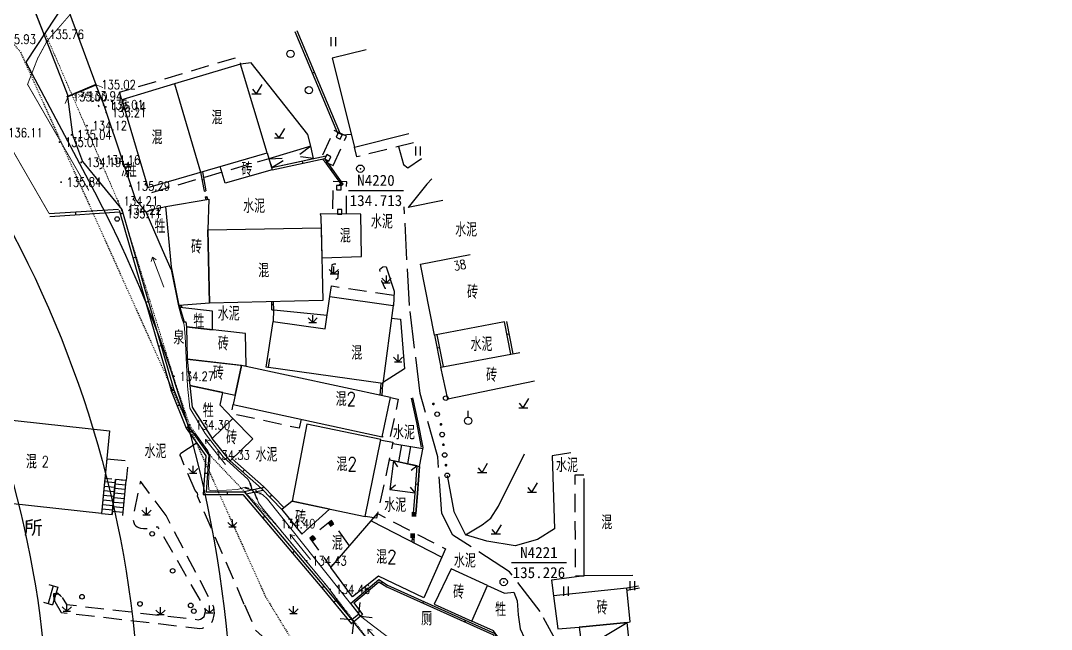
# Model space of a CAD drawing. Extents: x 529262 to 576451, y 2694391 to 2717535.
# Drawn here: x 564722.4 to 564834.6, y 2710141 to 2710207.3 of the extents above; entities that cross this region are included whole.
import ezdxf
from ezdxf.enums import TextEntityAlignment as Align
from ezdxf.xclip import XClip

# ---------------------------------------------------------------- set-up
doc = ezdxf.new("R2010")
doc.units = 0
doc.header["$XCLIPFRAME"] = 0
for name, pattern in [('DASH', [0.35, 0.25, -0.1]), ('X1', [5, 4, -1]), ('X5', [3, 2, -1]), ('X6', [2, 1, -1])]:
    doc.linetypes.add(name, pattern=pattern)
doc.layers.add('ASSIST', color=7, linetype='Continuous', plot=False)
for name, color, linetype in [('a红线图', 1, 'Continuous'), ('DLDW', 8, 'Continuous'), ('DLSS', 4, 'Continuous'), ('DMTZ', 8, 'Continuous'), ('GCD', 8, 'Continuous'), ('JMD', 8, 'Continuous'), ('KZD', 8, 'Continuous'), ('PP-COM', 7, 'Continuous'), ('RD-中线', 40, 'Continuous'), ('RD-红线', 7, 'Continuous'), ('ZBTZ', 8, 'Continuous'), ('ZJ', 7, 'Continuous'), ('新建水沟', 7, 'Continuous'), ('门牌', 3, 'Continuous')]:
    doc.layers.add(name, color=color, linetype=linetype)
doc.layers.add('SXSS', color=5, linetype='Continuous', lineweight=0)
doc.styles.add('HZ', font='rs.shx', dxfattribs={"width": 0.8, "bigfont": 'hztxt.shx'})
doc.styles.add('宋体', font='', dxfattribs={"width": 0.75})
doc.styles.add('等线体', font='simhei.ttf')
doc.styles.get('宋体').set_extended_font_data('SimSun')
doc.linetypes.add('10421', pattern='A,2,[150,AAA.SHX,S=0.5,R=0,X=0,Y=0.5],1e-11', length=2)
doc.linetypes.add('10422', pattern='A,0.75,[150,AAA.SHX,S=0.5,R=0,X=0,Y=0.5],1.5,[177,AAA.SHX,S=1,R=0,X=0,Y=0.4],0.75', length=3)
doc.linetypes.add('1161', pattern='A,0,[149,AAA.SHX,S=0.15,R=0,X=0,Y=0],-1.6', length=1.6)

# ---------------------------------------------------------------- blocks, each defined once
blk = doc.blocks.new('A$C19FD0107')
at = {"layer": 'RD-中线', "color": 8, "linetype": 'Continuous', "flags": 128}
blk.add_lwpolyline([(-6304.35, 15846.46), (-6276.37, 15793.41, -0.118286), (-6262.53, 15739.16), (-6247.44, 14688.77)], format="xyb", dxfattribs=at)
at = {"layer": 'RD-红线', "color": 8}
blk.add_lwpolyline([(-6265.39, 15826.83), (-6274.98, 15812.2, 0.589257)], format="xyb", dxfattribs=at)
at = {"layer": 'RD-红线', "color": 8, "linetype": 'Continuous', "flags": 128}
for points in [[(-6299.83, 15816.45), (-6299.75, 15816.3), (-6294.46, 15806.27), (-6285.22, 15788.75, -0.118286), (-6272.53, 15739.01), (-6272.08, 15707.72)], [(-6274.98, 15812.2), (-6267.53, 15798.08, -0.118286), (-6252.53, 15739.3), (-6251.23, 15648.97), (-6251.15, 15642.97)]]:
    blk.add_lwpolyline(points, format="xyb", dxfattribs=at)
blk = doc.blocks.new('GC200')
at = {"linetype": 'Continuous', "const_width": 0.2, "flags": 128}
blk.add_lwpolyline([(-0.1, 0, 1), (0.1, 0, 1)], format="xyb", close=True, dxfattribs=at)
blk = doc.blocks.new('gc086')
at = {"color": 8}
for p, q in [((0, 0), (7, 0)), ((7, 0), (6.18, 0.57)), ((7, 0), (6.18, -0.57))]:
    blk.add_line(p, q, dxfattribs=at)
blk = doc.blocks.new('gc037')
for p, q in [((0, 0), (-1.39, 0.8)), ((-1.39, -0.8), (0, 0))]:
    blk.add_line(p, q)
blk = doc.blocks.new('gc124')
at = {"color": 8}
for p, q in [((-1, 1), (0, 0)), ((-0.8, 0), (0.8, 0)), ((0, 0), (0, 1.6)), ((0, 0), (1, 1))]:
    blk.add_line(p, q, dxfattribs=at)
blk = doc.blocks.new('gc170')
at = {"color": 8, "linetype": 'Continuous'}
blk.add_circle((0, 0), 0.5, dxfattribs=at)
blk = doc.blocks.new('gc122')
at = {"color": 8}
blk.add_circle((0, 0), 0.8, dxfattribs=at)
blk = doc.blocks.new('gc123')
at = {"color": 8}
for p, q in [((-1, 0), (1, 0)), ((0, 0), (-0.8, 1)), ((0, 0), (1.2, 2))]:
    blk.add_line(p, q, dxfattribs=at)
blk = doc.blocks.new('gc121')
at = {"color": 8}
for p, q in [((-0.5, -1), (-0.5, 1)), ((0.5, -1), (0.5, 1))]:
    blk.add_line(p, q, dxfattribs=at)
blk = doc.blocks.new('gc125')
at = {"color": 8}
blk.add_line((0, 0.8), (0, 2.2), dxfattribs=at)
blk.add_circle((0, 0), 0.8, dxfattribs=at)
blk = doc.blocks.new('gc002')
at = {"color": 8, "const_width": 1}
blk.add_lwpolyline([(-0.5, 0), (0.5, 0)], dxfattribs=at)
blk = doc.blocks.new('gc117')
at = {"color": 8}
blk.add_circle((0, 0), 0.8, dxfattribs=at)
blk.add_point((0, 0), dxfattribs=at)

msp = doc.modelspace()

# ---------------------------------------------------------------- linework, layer by layer
at = {"layer": 'ASSIST', "linetype": 'Continuous', "flags": 128}
msp.add_lwpolyline([(564674.155, 2710353.392), (564666.738, 2710355.03), (564727.586, 2710199.041), (564730.638, 2710200.336)], close=True, dxfattribs=at)
msp.add_lwpolyline([(564674.155, 2710353.392), (564666.738, 2710355.03), (564727.586, 2710199.041), (564730.638, 2710200.336)], close=True, dxfattribs=at)
at = {"layer": 'a红线图', "color": 8, "linetype": 'DASH', "lineweight": 0, "ltscale": 0.1}
msp.add_lwpolyline([(564725.099, 2710205.978), (564733.431, 2710186.717), (564739.381, 2710167.547), (564740.838, 2710163.236), (564743.022, 2710159.975), (564750.16, 2710152.508), (564756.075, 2710145.345), (564762.189, 2710137.418), (564764.56, 2710130.612), (564765.223, 2710127.548), (564768.055, 2710120.473), (564773.694, 2710109.847), (564776.94, 2710101.985), (564780.661, 2710094.675), (564784.704, 2710086.502), (564800.867, 2710062.862)], dxfattribs=at)
msp.add_lwpolyline([(564725.099, 2710205.978), (564733.431, 2710186.717), (564739.381, 2710167.547), (564740.838, 2710163.236), (564743.022, 2710159.975), (564750.16, 2710152.508), (564756.075, 2710145.345), (564762.189, 2710137.418), (564764.56, 2710130.612), (564765.223, 2710127.548), (564768.055, 2710120.473), (564773.694, 2710109.847), (564776.94, 2710101.985), (564780.661, 2710094.675), (564784.704, 2710086.502), (564800.867, 2710062.862)], dxfattribs=at)
at = {"layer": 'DLDW', "color": 252, "linetype": 'Continuous'}
for p, q in [((564725.987, 2710145.769), (564725.414, 2710143.839)), ((564725.508, 2710145.911), (564726.466, 2710145.626)), ((564726.466, 2710145.626), (564725.893, 2710143.696)), ((564724.935, 2710143.981), (564725.893, 2710143.696))]:
    msp.add_line(p, q, dxfattribs=at)
at = {"layer": 'DLDW', "color": 252, "linetype": 'Continuous', "flags": 128}
for points, elevation in [([(564743.305, 2710173.645), (564743.317, 2710175.666), (564739.769, 2710176.076), (564740.239, 2710174.518), (564740.397, 2710174.529), (564740.484, 2710173.98)], 27.117), ([(564779.279, 2710136.07), (564776.471, 2710134.966), (564774.54, 2710139.956), (564773.887, 2710140.875), (564771.553, 2710141.923), (564773.236, 2710145.784), (564775.082, 2710144.961), (564776.106, 2710145.083), (564776.467, 2710144.134), (564776.587, 2710142.618), (564776.815, 2710141.082), (564778.2, 2710138.044), (564778.506, 2710138.157)], 135.148)]:
    msp.add_lwpolyline(points, close=True, dxfattribs=dict(at, elevation=elevation))
msp.add_lwpolyline([(564740.858, 2710167.598), (564741.102, 2710165.211), (564743.295, 2710161.816), (564745.535, 2710163.988), (564744.143, 2710165.424), (564744.445, 2710166.822)], close=True, dxfattribs=at)
at = {"layer": 'DLSS', "linetype": 'Continuous'}
for p, q in [((564759.237, 2710142.693), (564759.392, 2710143.964)), ((564759.237, 2710142.693), (564758.466, 2710142.05)), ((564759.422, 2710142.457), (564758.656, 2710141.818)), ((564759.422, 2710142.457), (564760.693, 2710142.302)), ((564758.466, 2710142.05), (564757.192, 2710142.175)), ((564758.656, 2710141.818), (564758.531, 2710140.544))]:
    msp.add_line(p, q, dxfattribs=at)
at = {"layer": 'DLSS', "linetype": 'X5'}
for p, q in [((564759.422, 2710142.457), (564759.237, 2710142.693)), ((564758.466, 2710142.05), (564758.656, 2710141.818))]:
    msp.add_line(p, q, dxfattribs=at)
at = {"layer": 'DLSS', "linetype": 'Continuous', "const_width": 0.1, "flags": 128}
for points in [[(564725.526, 2710186.312), (564717.591, 2710200.069), (564717.824, 2710200.396), (564719.736, 2710205.31), (564721.173, 2710207.96), (564724.909, 2710212.258), (564728.993, 2710215.267), (564733.683, 2710217.009), (564738.251, 2710218.069), (564742.772, 2710218.282), (564748.855, 2710218.12), (564753.151, 2710217.781)], [(564729.857, 2710188.811), (564723.183, 2710200.381), (564724.281, 2710203.203), (564725.307, 2710205.094), (564728.32, 2710208.561), (564731.393, 2710210.825), (564735.124, 2710212.211), (564738.939, 2710213.096), (564742.823, 2710213.279), (564748.591, 2710213.125), (564755.67, 2710212.811)]]:
    msp.add_lwpolyline(points, dxfattribs=at)
at = {"layer": 'DLSS', "linetype": 'X1', "elevation": 136.786, "flags": 128}
for points in [[(564764.738, 2710176.28), (564764.187, 2710187.025)], [(564765.922, 2710166.697), (564764.738, 2710176.28)], [(564767.822, 2710159.808), (564765.922, 2710166.697)], [(564768.277, 2710153.655), (564767.822, 2710159.808)], [(564769.48, 2710151.29), (564768.277, 2710153.655)], [(564775.656, 2710147.296), (564769.48, 2710151.29)], [(564778.969, 2710142.957), (564775.656, 2710147.296)], [(564783.635, 2710134.361), (564778.969, 2710142.957)]]:
    msp.add_lwpolyline(points, dxfattribs=at)
at = {"layer": 'DLSS', "linetype": 'X6', "flags": 128}
msp.add_lwpolyline([(564756.292, 2710180.711), (564756.21, 2710179.384), (564756.4, 2710179.14), (564756.725, 2710179.113), (564756.996, 2710179.357), (564757.05, 2710180.602), (564756.888, 2710180.819), (564756.509, 2710180.792), (564756.292, 2710180.711)], dxfattribs=at)
at = {"layer": 'DLSS', "linetype": 'X6', "elevation": 135.286, "flags": 128}
msp.add_lwpolyline([(564762.204, 2710180.505), (564761.844, 2710180.458), (564761.478, 2710180.192), (564761.711, 2710178.995), (564762.077, 2710178.197), (564762.41, 2710178.164), (564762.838, 2710178.606)], dxfattribs=at)
at = {"layer": 'DLSS', "linetype": 'Continuous', "flags": 128}
msp.add_lwpolyline([(564747.853, 2710155.947), (564747.614, 2710156.202)], dxfattribs=at)
at = {"layer": 'DMTZ', "linetype": '10422', "flags": 128}
for points in [[(564731.473, 2710198.171), (564730.617, 2710200.36), (564727.523, 2710199.058), (564728.069, 2710194.881)], [(564734.963, 2710187.809), (564731.759, 2710197.325), (564731.473, 2710198.171)]]:
    msp.add_lwpolyline(points, dxfattribs=at)
at = {"layer": 'DMTZ', "linetype": '10421', "flags": 128}
for points in [[(564728.069, 2710194.881), (564729.175, 2710191.968), (564733.431, 2710186.767)], [(564770.84, 2710151.316), (564772.651, 2710152.413), (564773.606, 2710153.149), (564774.447, 2710154.426), (564777.273, 2710160.128)]]:
    msp.add_lwpolyline(points, dxfattribs=at)
at = {"layer": 'DMTZ', "linetype": '10422', "flags": 128}
for points, elevation in [([(564738.824, 2710180.206), (564737.859, 2710182.355), (564736.111, 2710186.473), (564736.515, 2710186.722), (564738.231, 2710187.061)], 133.937), ([(564762.204, 2710180.505), (564763.087, 2710177.858), (564763.017, 2710176.281)], 135.286)]:
    msp.add_lwpolyline(points, dxfattribs=dict(at, elevation=elevation))
at = {"layer": 'JMD', "linetype": 'Continuous'}
for p, q in [((564725.441, 2710205.092), (564725.161, 2710204.984)), ((564754.43, 2710201.707), (564754.199, 2710201.61)), ((564730.155, 2710198.513), (564730.351, 2710198.551)), ((564754.006, 2710193.652), (564752.804, 2710192.751)), ((564749.46, 2710192.283), (564750.879, 2710192.349)), ((564749.769, 2710191.33), (564750.988, 2710192.094)), ((564754.294, 2710192.287), (564752.877, 2710192.486)), ((564753.155, 2710191.79), (564753.103, 2710192.035)), ((564731.292, 2710191.287), (564731.021, 2710191.158)), ((564756.36, 2710191.184), (564756.198, 2710191.067)), ((564742.177, 2710189.996), (564742.373, 2710190.031)), ((564757.458, 2710189.458), (564757.342, 2710189.62)), ((564742.537, 2710188.011), (564742.734, 2710188.045)), ((564728.453, 2710186.168, 136.006), (564728.433, 2710186.467, 136.006)), ((564733.558, 2710186.327), (564733.269, 2710186.244)), ((564734.944, 2710181.523), (564734.655, 2710181.44)), ((564736.33, 2710176.719), (564736.041, 2710176.636)), ((564739.728, 2710176.211), (564739.919, 2710176.269)), ((564749.97, 2710176.357), (564749.77, 2710176.353)), ((564775.611, 2710173.185), (564775.366, 2710173.136)), ((564737.716, 2710171.915), (564737.427, 2710171.832)), ((564767.757, 2710171.667), (564768.003, 2710171.715)), ((564739.101, 2710167.111), (564738.813, 2710167.028)), ((564738.817, 2710167.013), (564738.854, 2710167.311)), ((564738.817, 2710167.013), (564739.096, 2710167.124)), ((564761.826, 2710167.258), (564761.626, 2710167.271)), ((564739.468, 2710165.382), (564739.746, 2710165.493)), ((564765.592, 2710164.068), (564765.445, 2710164.037)), ((564740.443, 2710162.936), (564740.687, 2710163.111)), ((564740.443, 2710162.936), (564740.721, 2710163.047)), ((564740.786, 2710162.456, 136.186), (564741.03, 2710162.631, 136.186)), ((564762.938, 2710161.282), (564766.219, 2710160.721, 135.956)), ((564763.606, 2710159.259), (564763.923, 2710161.113)), ((564764.584, 2710159.041), (564764.909, 2710160.945)), ((564731.811, 2710159.596), (564731.236, 2710153.64, 136.223)), ((564762.629, 2710159.476), (564765.839, 2710158.762)), ((564763.004, 2710159.393), (564763.464, 2710158.738)), ((564742.463, 2710158.043, 136.186), (564742.762, 2710158.022, 136.186)), ((564746.596, 2710158.172), (564746.795, 2710158.396)), ((564765.597, 2710158.816), (564764.955, 2710158.338)), ((564731.61, 2710157.447), (564731.236, 2710153.64)), ((564731.578, 2710157.124), (564732.725, 2710157.019)), ((564732.755, 2710157.343), (564732.408, 2710153.531)), ((564732.408, 2710153.531), (564732.755, 2710157.343)), ((564733.854, 2710156.741), (564732.709, 2710156.845)), ((564733.899, 2710157.239), (564732.755, 2710157.343)), ((564733.56, 2710153.424), (564733.899, 2710157.239)), ((564765.7, 2710156.813), (564765.451, 2710156.831)), ((564731.481, 2710156.128), (564732.634, 2710156.022)), ((564731.53, 2710156.626), (564732.68, 2710156.521)), ((564733.766, 2710155.744), (564732.619, 2710155.85)), ((564733.81, 2710156.243), (564732.664, 2710156.347)), ((564744.951, 2710155.712, 136.186), (564744.951, 2710156.012, 136.186)), ((564747.99, 2710156.284), (564748.054, 2710155.991)), ((564762.609, 2710156.262), (564763.244, 2710156.748)), ((564765.383, 2710155.873), (564764.88, 2710156.495)), ((564731.334, 2710154.636), (564732.498, 2710154.528)), ((564731.383, 2710155.133), (564732.544, 2710155.026)), ((564731.432, 2710155.631), (564732.589, 2710155.524)), ((564733.678, 2710154.748), (564732.528, 2710154.855)), ((564733.722, 2710155.246), (564732.573, 2710155.352)), ((564749.527, 2710155.446), (564749.742, 2710155.655)), ((564731.236, 2710153.64), (564732.408, 2710153.531)), ((564731.285, 2710154.138), (564732.453, 2710154.029)), ((564733.589, 2710153.752), (564732.438, 2710153.859)), ((564733.633, 2710154.25), (564732.483, 2710154.357)), ((564748.77, 2710153.174, 136.186), (564748.999, 2710153.367, 136.186)), ((564765.263, 2710150.8), (564765.064, 2710150.809)), ((564765.273, 2710151.032), (564765.074, 2710151.041)), ((564751.994, 2710149.352, 136.186), (564752.223, 2710149.545, 136.186)), ((564755.218, 2710145.53), (564755.447, 2710145.723)), ((564755.218, 2710145.53), (564755.449, 2710145.72)), ((564761.698, 2710146.025), (564761.809, 2710146.192)), ((564756.501, 2710143.968), (564756.733, 2710144.159)), ((564766.206, 2710143.88), (564766.288, 2710144.062)), ((564770.768, 2710141.832), (564770.849, 2710142.014)), ((564783.566, 2710138.813), (564788.433, 2710141.766))]:
    msp.add_line(p, q, dxfattribs=at)
at = {"layer": 'JMD', "linetype": 'Continuous', "flags": 128}
for points in [[(564757.256, 2710194.97), (564752.546, 2710206.198)], [(564756.958, 2710195.032), (564752.315, 2710206.101)], [(564730.885, 2710198.137), (564730.943, 2710197.945)], [(564749.769, 2710191.33), (564755.686, 2710192.581)], [(564749.82, 2710191.085), (564755.547, 2710192.296)], [(564757.268, 2710189.568), (564755.676, 2710191.798), (564755.279, 2710192.24)], [(564757.547, 2710189.521), (564755.833, 2710191.923), (564755.53, 2710192.26)], [(564742.025, 2710190.824), (564742.404, 2710188.752)], [(564742.222, 2710190.86), (564742.6, 2710188.788)], [(564757.007, 2710189.381), (564757.268, 2710189.568)], [(564757.31, 2710189.352), (564757.547, 2710189.521)], [(564757.325, 2710189.363), (564757.325, 2710189.363)], [(564742.404, 2710188.752), (564742.6, 2710188.788)], [(564742.515, 2710188.142), (564742.712, 2710188.176)], [(564742.515, 2710188.142), (564742.572, 2710187.815)], [(564742.712, 2710188.176), (564742.769, 2710187.849)], [(564733.149, 2710186.661), (564738.813, 2710167.028)], [(564733.431, 2710186.767), (564739.101, 2710167.111)], [(564739.701, 2710176.301), (564739.769, 2710176.076)], [(564739.905, 2710176.317), (564739.985, 2710176.051)], [(564749.782, 2710175.822), (564749.762, 2710176.707)], [(564749.982, 2710175.826), (564749.962, 2710176.711)], [(564749.782, 2710175.822), (564749.982, 2710175.826)], [(564775.794, 2710170.995), (564775.093, 2710174.501)], [(564776.04, 2710171.041), (564775.338, 2710174.55)], [(564767.484, 2710173.052), (564768.168, 2710169.589)], [(564767.729, 2710173.1), (564768.413, 2710169.637)], [(564738.817, 2710167.013), (564740.443, 2710162.936)], [(564739.096, 2710167.124), (564740.721, 2710163.047)], [(564761.576, 2710166.518), (564761.661, 2710167.795)], [(564761.774, 2710166.471), (564761.861, 2710167.782)], [(564745.235, 2710159.38), (564748.637, 2710156.36)], [(564745.451, 2710159.59), (564748.855, 2710156.568)], [(564765.196, 2710153.644), (564765.382, 2710155.871), (564765.589, 2710158.78)], [(564765.443, 2710153.593), (564765.632, 2710155.852), (564765.839, 2710158.762)], [(564765.839, 2710158.762), (564765.839, 2710158.762)], [(564748.577, 2710156.413), (564746.763, 2710156.015)], [(564748.802, 2710156.155), (564746.982, 2710155.756)], [(564748.637, 2710156.36), (564748.871, 2710156.548)], [(564748.637, 2710156.36), (564750.862, 2710154.075)], [(564748.852, 2710156.569), (564751.097, 2710154.264)], [(564765.053, 2710150.548), (564765.074, 2710151.041)], [(564765.249, 2710150.452), (564765.273, 2710151.032)], [(564755.449, 2710145.72), (564758.466, 2710142.05)], [(564758.33, 2710143.852), (564761.41, 2710146.455), (564762.369, 2710145.822), (564774.036, 2710140.584), (564783.635, 2710116.896), (564786.784, 2710109.096), (564788.21, 2710105.144), (564789.781, 2710100.793), (564792.007, 2710094.715), (564794.535, 2710087.862), (564796.565, 2710082.236)], [(564758.69, 2710143.894), (564761.425, 2710146.206), (564762.273, 2710145.646), (564773.881, 2710140.434), (564783.45, 2710116.821), (564786.597, 2710109.025), (564788.022, 2710105.076), (564789.593, 2710100.725), (564791.82, 2710094.646), (564794.347, 2710087.793), (564794.497, 2710087.376)], [(564789.667, 2710145.727), (564788.398, 2710145.508)], [(564755.218, 2710145.53), (564758.426, 2710141.626)], [(564789.785, 2710145.494), (564788.44, 2710145.262)], [(564758.33, 2710143.852), (564759.237, 2710142.693), (564758.466, 2710142.05)], [(564758.69, 2710143.894), (564759.653, 2710142.649), (564758.426, 2710141.626)]]:
    msp.add_lwpolyline(points, dxfattribs=at)
for points, elevation in [([(564760.056, 2710204.155), (564756.335, 2710203.223), (564758.768, 2710193.552), (564764.687, 2710195.017)], 134.358), ([(564739.186, 2710200.424), (564742.025, 2710190.824)], 135.264), ([(564725.526, 2710186.312), (564733.09, 2710186.785)], 136.006), ([(564725.618, 2710185.974), (564733.198, 2710186.492)], 136.006), ([(564775.084, 2710174.502), (564767.484, 2710173.052), (564765.958, 2710180.8), (564771.358, 2710181.854)], 26.142), ([(564749.159, 2710169.581), (564749.904, 2710174.562), (564755.579, 2710173.764), (564756.102, 2710177.292), (564762.967, 2710176.281), (564761.861, 2710167.782), (564749.159, 2710169.581)], 135.286), ([(564749.514, 2710170.53), (564749.382, 2710169.552), (564749.334, 2710169.554)], 135.492), ([(564778.345, 2710168.067), (564768.918, 2710166.106), (564768.168, 2710169.589), (564776.77, 2710171.175)], 136.118), ([(564740.443, 2710162.936), (564742.6, 2710159.923), (564742.294, 2710155.707), (564746.627, 2710155.715), (564755.218, 2710145.53)], 136.186), ([(564740.687, 2710163.111), (564742.907, 2710160.009), (564742.616, 2710156.008), (564746.766, 2710156.015), (564755.447, 2710145.723)], 136.186), ([(564765.839, 2710158.762), (564766.236, 2710160.82)], 134.825), ([(564783.727, 2710157.447), (564783.745, 2710146.881), (564789.059, 2710146.927)], 135.172)]:
    msp.add_lwpolyline(points, dxfattribs=dict(at, elevation=elevation))
at = {"layer": 'JMD', "linetype": 'X5', "flags": 128}
for points, elevation in [([(564733.437, 2710198.707), (564733.195, 2710199.514), (564746.118, 2710203.38), (564746.36, 2710202.573)], 135.264), ([(564765.191, 2710194.022), (564759.039, 2710192.475), (564758.768, 2710193.552)], 134.358), ([(564749.263, 2710192.935), (564749.46, 2710192.283), (564736.429, 2710188.508), (564736.265, 2710189.156)], 135.264), ([(564756.102, 2710177.292), (564756.27, 2710178.43), (564763.135, 2710177.419), (564762.967, 2710176.281)], 135.286), ([(564761.726, 2710161.614), (564762.958, 2710161.404), (564761.162, 2710153.13), (564759.935, 2710153.317)], 142.61), ([(564783.727, 2710157.809), (564782.735, 2710157.804), (564782.79, 2710146.841), (564783.782, 2710146.846)], 135.172), ([(564760.568, 2710152.849), (564761.265, 2710153.649), (564768.672, 2710149.775), (564768.271, 2710148.896)], 26.519), ([(564758.22, 2710150.11), (564756.271, 2710152.87), (564753.925, 2710150.966), (564756.197, 2710147.749)], 26.519)]:
    msp.add_lwpolyline(points, dxfattribs=dict(at, elevation=elevation))
at = {"layer": 'JMD', "linetype": 'Continuous', "flags": 128}
for points, elevation in [([(564736.265, 2710189.156), (564749.263, 2710192.935), (564746.36, 2710202.573), (564739.186, 2710200.424), (564733.437, 2710198.707)], 135.264), ([(564756.77, 2710194.644), (564757.217, 2710194.4), (564757.444, 2710194.867), (564756.997, 2710195.111)], 134.729), ([(564749.263, 2710192.935), (564749.82, 2710191.085), (564744.674, 2710189.607), (564744.155, 2710191.445)], 135.264), ([(564754.294, 2710192.287), (564754.006, 2710193.652), (564749.46, 2710192.283), (564749.769, 2710191.33)], 134.815), ([(564755.53, 2710192.26), (564755.977, 2710192.016), (564756.204, 2710192.483), (564755.757, 2710192.727)], 134.729), ([(564742.983, 2710176.555), (564739.701, 2710176.301), (564738.858, 2710180.512), (564738.231, 2710187.061), (564742.905, 2710187.872), (564742.811, 2710184.539)], 27.117), ([(564755.227, 2710181.476), (564759.536, 2710181.624), (564759.467, 2710186.246), (564755.016, 2710186.274), (564755.119, 2710185.957)], 28.869), ([(564757.408, 2710186.766), (564756.901, 2710186.766), (564756.901, 2710186.259), (564757.408, 2710186.259)], 134.667), ([(564742.811, 2710184.539), (564755.148, 2710184.768), (564755.323, 2710176.831), (564742.983, 2710176.555)], 133.813), ([(564716.267, 2710155.278), (564717.137, 2710164.289), (564732.105, 2710162.641), (564731.235, 2710153.631)], 136.223), ([(564751.972, 2710154.969), (564759.935, 2710153.317), (564761.651, 2710161.692), (564753.599, 2710163.374)], 142.336), ([(564763.004, 2710159.393), (564762.609, 2710156.262), (564765.383, 2710155.873), (564765.597, 2710158.816)], 28.478), ([(564761.364, 2710146.82), (564758.562, 2710144.548), (564756.197, 2710147.749), (564760.568, 2710152.849), (564768.271, 2710148.896), (564766.313, 2710144.437)], 26.519), ([(564773.236, 2710145.784), (564769.302, 2710147.605), (564767.456, 2710143.762), (564771.553, 2710141.923)], 135.148), ([(564780.896, 2710141.086), (564783.223, 2710141.262), (564788.433, 2710141.766), (564788.781, 2710141.827), (564788.398, 2710145.508), (564780.422, 2710144.681)], 135.3)]:
    msp.add_lwpolyline(points, close=True, dxfattribs=dict(at, elevation=elevation))
at = {"layer": 'JMD', "linetype": 'X5', "flags": 128}
msp.add_lwpolyline([(564756.455, 2710191.546), (564757.9, 2710194.747), (564756.521, 2710195.383), (564755.071, 2710192.171)], close=True, dxfattribs=at)
for points in [[(564757.896, 2710186.256), (564757.918, 2710189.769), (564756.4, 2710189.79), (564756.377, 2710186.266)], [(564762.704, 2710166.275), (564763.536, 2710166.102), (564762.616, 2710161.802), (564761.778, 2710161.999)], [(564752.974, 2710163.897), (564752.763, 2710162.92), (564745.349, 2710164.518), (564745.56, 2710165.496)], [(564731.811, 2710159.596), (564734.116, 2710159.382), (564733.899, 2710157.239), (564731.61, 2710157.447)]]:
    msp.add_lwpolyline(points, dxfattribs=at)
at = {"layer": 'JMD', "linetype": 'Continuous', "flags": 128}
for points in [[(564757.31, 2710189.381), (564756.803, 2710189.381), (564756.803, 2710188.874), (564757.31, 2710188.874)], [(564746.982, 2710169.727), (564746.92, 2710173.237), (564740.484, 2710173.98), (564740.566, 2710170.467), (564746.982, 2710169.727)], [(564746.486, 2710169.772), (564740.566, 2710170.467), (564740.858, 2710167.598), (564745.784, 2710166.532)], [(564762.704, 2710166.275), (564746.486, 2710169.772), (564745.56, 2710165.496), (564761.778, 2710161.999)], [(564745.235, 2710159.38), (564743.295, 2710161.816), (564745.535, 2710163.988), (564747.693, 2710161.762)], [(564756.059, 2710154.121), (564751.972, 2710154.969), (564750.862, 2710154.075), (564753.024, 2710151.391)], [(564783.223, 2710141.262), (564783.566, 2710138.813), (564788.696, 2710139.35), (564788.433, 2710141.766)]]:
    msp.add_lwpolyline(points, close=True, dxfattribs=at)
at = {"layer": 'JMD', "linetype": 'Continuous'}
for points in [[(564766.077, 2710160.85), (564765.553, 2710163.542), (564764.977, 2710166.194)], [(564766.236, 2710160.82), (564765.7, 2710163.572), (564765.124, 2710166.226)], [(564765.839, 2710158.762), (564765.632, 2710155.852), (564765.443, 2710153.593)]]:
    msp.add_lwpolyline(points, dxfattribs=at)
msp.add_point((564762.629, 2710159.476), dxfattribs=at)
at = {"layer": 'KZD', "linetype": 'Continuous'}
for p, q in [((564758.105, 2710188.818), (564764.105, 2710188.818)), ((564775.843, 2710148.294), (564781.843, 2710148.294))]:
    msp.add_line(p, q, dxfattribs=at)
at = {"layer": 'SXSS', "color": 8, "linetype": 'Continuous'}
for p, q in [((564666.738, 2710355.03), (564727.586, 2710199.041)), ((564674.155, 2710353.392), (564730.638, 2710200.336)), ((564730.638, 2710200.336), (564731.38, 2710200.036)), ((564727.586, 2710199.041), (564727.286, 2710198.299))]:
    msp.add_line(p, q, dxfattribs=at)
at = {"layer": 'SXSS', "color": 8, "linetype": 'X5'}
msp.add_line((564727.586, 2710199.041), (564730.638, 2710200.336), dxfattribs=at)
at = {"layer": 'SXSS', "color": 8, "linetype": 'Continuous', "flags": 128}
for points in [[(564734.963, 2710187.809), (564736.111, 2710186.473)], [(564747.25, 2710156.386), (564746.869, 2710156.516), (564746.033, 2710156.238), (564743.635, 2710156.117), (564743.069, 2710156.136), (564742.902, 2710156.229), (564742.874, 2710156.832), (564742.929, 2710157.789), (564743.022, 2710159.25), (564743.022, 2710159.975), (564742.79, 2710160.457), (564741.407, 2710162.439)], [(564748.444, 2710155.769), (564748.772, 2710155.715), (564749.308, 2710155.203), (564758.33, 2710143.852), (564759.237, 2710142.693)], [(564748.153, 2710155.4), (564748.303, 2710154.786), (564748.856, 2710154.079), (564755.864, 2710145.635)], [(564755.864, 2710145.635), (564758.466, 2710142.05)], [(564759.422, 2710142.457), (564760.997, 2710141.26), (564763.24, 2710139.564), (564764.086, 2710137.123)], [(564758.656, 2710141.818), (564759.91, 2710140.264), (564762.189, 2710137.418), (564762.189, 2710137.418), (564762.189, 2710137.418)]]:
    msp.add_lwpolyline(points, dxfattribs=at)
at = {"layer": 'SXSS', "color": 8, "linetype": 'Continuous', "elevation": 133.937, "flags": 128}
msp.add_lwpolyline([(564738.824, 2710180.206), (564739.623, 2710176.254), (564739.94, 2710175.01), (564740.213, 2710174.205), (564740.329, 2710172.913), (564740.576, 2710167.502), (564740.863, 2710165.114), (564742.523, 2710162.341), (564744.457, 2710159.819), (564747.157, 2710157.386), (564747.346, 2710157.09), (564747.463, 2710156.615)], dxfattribs=at)
at = {"layer": 'ZBTZ', "linetype": '1161', "flags": 128}
for points in [[(564754.006, 2710193.652), (564753.677, 2710194.911), (564747.525, 2710202.739), (564746.36, 2710202.573)], [(564768.862, 2710157.797), (564769.57, 2710153.859), (564770.84, 2710151.316)]]:
    msp.add_lwpolyline(points, dxfattribs=at)
for points, elevation in [([(564757.444, 2710194.867), (564758.416, 2710194.948)], 134.729), ([(564763.568, 2710193.614), (564764.101, 2710191.638), (564764.591, 2710191.302), (564766.069, 2710192.292)], 134.358), ([(564767.19, 2710190.079), (564766.659, 2710189.5), (564764.594, 2710186.962)], 134.053), ([(564749.954, 2710174.562), (564749.982, 2710175.826), (564755.799, 2710175.251)], 135.686), ([(564782.315, 2710160.234), (564780.272, 2710159.908), (564780.527, 2710151.964), (564778.692, 2710150.813), (564776.267, 2710150.134), (564773.157, 2710150.617), (564770.84, 2710151.316)], 135.172), ([(564783.782, 2710146.846), (564780.198, 2710146.374), (564780.422, 2710144.681)], 135.172)]:
    msp.add_lwpolyline(points, dxfattribs=dict(at, elevation=elevation))
at = {"layer": 'ZBTZ', "linetype": '1161'}
for points in [[(564768.388, 2710187.716), (564764.594, 2710186.962)], [(564762.784, 2710174.927), (564763.774, 2710174.793), (564764.223, 2710169.398), (564761.831, 2710167.87)]]:
    msp.add_lwpolyline(points, dxfattribs=at)
at = {"layer": 'ZBTZ', "linetype": 'X5'}
msp.add_lwpolyline([(564746.777, 2710143.734), (564741.683, 2710155.512), (564741.722, 2710155.692), (564741.689, 2710155.872), (564741.413, 2710156.152), (564739.851, 2710159.834), (564739.812, 2710159.941), (564739.806, 2710160.046), (564739.827, 2710160.137), (564739.875, 2710160.21), (564741.595, 2710161.327)], dxfattribs=at)
at = {"layer": 'ZBTZ', "linetype": 'X5', "flags": 128}
for points, elevation in [([(564738.262, 2710153.421), (564735.472, 2710157.155), (564734.625, 2710153.176), (564734.755, 2710152.663), (564734.835, 2710152.443), (564734.984, 2710152.281), (564735.104, 2710152.183), (564735.263, 2710152.104), (564735.477, 2710152.041), (564735.797, 2710152.001), (564736.187, 2710151.997), (564736.7, 2710152.052), (564736.812, 2710152.07), (564736.974, 2710152.143), (564737.152, 2710152.187), (564737.294, 2710152.199), (564737.356, 2710152.181)], 136.087), ([(564726.161, 2710144.039), (564726.847, 2710142.862), (564741.949, 2710141.123), (564742.237, 2710141.155), (564742.425, 2710141.234), (564742.686, 2710141.39), (564742.966, 2710141.579), (564743.266, 2710141.856), (564743.391, 2710142.141), (564743.476, 2710142.433), (564743.519, 2710142.781), (564743.51, 2710143.069), (564743.464, 2710143.439), (564738.262, 2710153.421)], 136.044), ([(564726.961, 2710144.505), (564727.413, 2710143.729), (564741.763, 2710142.077), (564742.024, 2710142.143), (564742.185, 2710142.253), (564742.409, 2710142.428), (564742.488, 2710142.659), (564742.538, 2710142.991), (564742.511, 2710143.273), (564737.447, 2710152.072), (564737.396, 2710152.147), (564737.356, 2710152.181)], 136.044), ([(564746.804, 2710143.699), (564747.98, 2710140.964), (564748.737, 2710140.277), (564762.189, 2710137.418)], 136.226)]:
    msp.add_lwpolyline(points, dxfattribs=dict(at, elevation=elevation))
at = {"layer": 'ZBTZ', "linetype": 'Continuous', "flags": 128}
for points, elevation in [([(564726.065, 2710144.178), (564726.051, 2710144.942), (564726.435, 2710145.012), (564726.784, 2710144.698)], 135.989), ([(564726.161, 2710144.039), (564726.146, 2710144.803), (564726.531, 2710144.873), (564726.88, 2710144.559)], 136.044)]:
    msp.add_lwpolyline(points, dxfattribs=dict(at, elevation=elevation))
at = {"layer": '新建水沟', "color": 5, "linetype": 'DASH', "ltscale": 0.1, "elevation": 143.04}
msp.add_lwpolyline([(564692.655, 2710239.775), (564722.404, 2710203.912), (564749.087, 2710144.577), (564801.321, 2710058.696), (564858.94, 2709973.728), (564856.64, 2709887.325), (564736.482, 2709870.316), (564671.801, 2709755.331), (564665.716, 2709733.478), (564684.342, 2709714.784), (564705.355, 2709682.444), (564764.149, 2709670.422), (564829.539, 2709662.444), (564838.011, 2709659.606), (564818.767, 2709548.337)], dxfattribs=at)
msp.add_lwpolyline([(564692.655, 2710239.775), (564722.404, 2710203.912), (564749.087, 2710144.577), (564801.321, 2710058.696), (564858.94, 2709973.728), (564856.64, 2709887.325), (564736.482, 2709870.316), (564671.801, 2709755.331), (564665.716, 2709733.478), (564684.342, 2709714.784), (564705.355, 2709682.444), (564764.149, 2709670.422), (564829.539, 2709662.444), (564838.011, 2709659.606), (564818.767, 2709548.337)], dxfattribs=at)
msp.add_lwpolyline([(564692.655, 2710239.775), (564722.404, 2710203.912), (564749.087, 2710144.577), (564801.321, 2710058.696), (564858.94, 2709973.728), (564856.64, 2709887.325), (564736.482, 2709870.316), (564671.801, 2709755.331), (564665.716, 2709733.478), (564684.342, 2709714.784), (564705.355, 2709682.444), (564764.149, 2709670.422), (564829.539, 2709662.444), (564838.011, 2709659.606), (564818.767, 2709548.337)], dxfattribs=at)

# ---------------------------------------------------------------- block references
at = {"layer": 'DLSS', "linetype": 'Continuous'}
for p, xscale, yscale, zscale, rotation in [((564747.614, 2710156.202), 0.5000000001019291, 0.5000000001019291, 0.5000000001019291, 313.0383951383041), ((564747.853, 2710155.947), 0.49999999989873, 0.49999999989873, 0.49999999989873, 141.4395759351621)]:
    msp.add_blockref('gc037', p, dxfattribs=dict(at, xscale=xscale, yscale=yscale, zscale=zscale, rotation=rotation))
at = {"layer": 'GCD', "linetype": 'Continuous'}
ref = msp.add_blockref('GC200', (564724.949, 2710205.82, 135.76), dxfattribs=dict(at, xscale=0.5, yscale=0.5, zscale=0.5))
ref.add_attrib('height', '135.76', dxfattribs={"linetype": 'Continuous', "height": 1, "style": 'HZ', "width": 0.8}).set_placement((564725.549, 2710205.82, 135.76), align=Align.MIDDLE_LEFT)
at = {"layer": 'GCD', "color": 3, "linetype": 'Continuous'}
ref = msp.add_blockref('GC200', (564719.724, 2710205.294, 135.926), dxfattribs=dict(at, xscale=0.5, yscale=0.5, zscale=0.5))
ref.add_attrib('height', '135.93', dxfattribs={"linetype": 'Continuous', "height": 1, "style": 'HZ', "width": 0.8}).set_placement((564720.324, 2710205.294, 135.926), align=Align.MIDDLE_LEFT)
ref = msp.add_blockref('GC200', (564730.605, 2710200.344, 135.02), dxfattribs=dict(at, xscale=0.5, yscale=0.5, zscale=0.5))
ref.add_attrib('height', '135.02', dxfattribs={"linetype": 'Continuous', "height": 1, "style": 'HZ', "width": 0.8}).set_placement((564731.205, 2710200.344, 135.02), align=Align.MIDDLE_LEFT)
ref = msp.add_blockref('GC200', (564727.511, 2710199.042, 135.002), dxfattribs=dict(at, xscale=0.5, yscale=0.5, zscale=0.5))
ref.add_attrib('height', '135.00', dxfattribs={"linetype": 'Continuous', "height": 1, "style": 'HZ', "width": 0.8}).set_placement((564728.111, 2710199.042, 135.002), align=Align.MIDDLE_LEFT)
ref = msp.add_blockref('GC200', (564729.118, 2710199.096, 133.943), dxfattribs=dict(at, xscale=0.5, yscale=0.5, zscale=0.5))
ref.add_attrib('height', '133.94', dxfattribs={"linetype": 'Continuous', "height": 1, "style": 'HZ', "width": 0.8}).set_placement((564729.718, 2710199.096, 133.943), align=Align.MIDDLE_LEFT)
ref = msp.add_blockref('GC200', (564731.461, 2710198.155, 135.005), dxfattribs=dict(at, xscale=0.5, yscale=0.5, zscale=0.5))
ref.add_attrib('height', '135.01', dxfattribs={"linetype": 'Continuous', "height": 1, "style": 'HZ', "width": 0.8}).set_placement((564732.061, 2710198.155, 135.005), align=Align.MIDDLE_LEFT)
ref = msp.add_blockref('GC200', (564731.706, 2710197.926, 135.142), dxfattribs=dict(at, xscale=0.5, yscale=0.5, zscale=0.5))
ref.add_attrib('height', '135.14', dxfattribs={"linetype": 'Continuous', "height": 1, "style": 'HZ', "width": 0.8}).set_placement((564732.306, 2710197.926, 135.142), align=Align.MIDDLE_LEFT)
ref = msp.add_blockref('GC200', (564731.747, 2710197.309, 135.21), dxfattribs=dict(at, xscale=0.5, yscale=0.5, zscale=0.5))
ref.add_attrib('height', '135.21', dxfattribs={"linetype": 'Continuous', "height": 1, "style": 'HZ', "width": 0.8}).set_placement((564732.347, 2710197.309, 135.21), align=Align.MIDDLE_LEFT)
ref = msp.add_blockref('GC200', (564729.648, 2710195.882, 134.115), dxfattribs=dict(at, xscale=0.5, yscale=0.5, zscale=0.5))
ref.add_attrib('height', '134.12', dxfattribs={"linetype": 'Continuous', "height": 1, "style": 'HZ', "width": 0.8}).set_placement((564730.248, 2710195.882, 134.115), align=Align.MIDDLE_LEFT)
ref = msp.add_blockref('GC200', (564720.47, 2710195.119, 136.111), dxfattribs=dict(at, xscale=0.5, yscale=0.5, zscale=0.5))
ref.add_attrib('height', '136.11', dxfattribs={"linetype": 'Continuous', "height": 1, "style": 'HZ', "width": 0.8}).set_placement((564721.07, 2710195.119, 136.111), align=Align.MIDDLE_LEFT)
ref = msp.add_blockref('GC200', (564727.968, 2710194.876, 135.04), dxfattribs=dict(at, xscale=0.5, yscale=0.5, zscale=0.5))
ref.add_attrib('height', '135.04', dxfattribs={"linetype": 'Continuous', "height": 1, "style": 'HZ', "width": 0.8}).set_placement((564728.568, 2710194.876, 135.04), align=Align.MIDDLE_LEFT)
ref = msp.add_blockref('GC200', (564726.653, 2710194.091, 135.007), dxfattribs=dict(at, xscale=0.5, yscale=0.5, zscale=0.5))
ref.add_attrib('height', '135.01', dxfattribs={"linetype": 'Continuous', "height": 1, "style": 'HZ', "width": 0.8}).set_placement((564727.253, 2710194.091, 135.007), align=Align.MIDDLE_LEFT)
ref = msp.add_blockref('GC200', (564729.023, 2710191.884, 134.185), dxfattribs=dict(at, xscale=0.5, yscale=0.5, zscale=0.5))
ref.add_attrib('height', '134.19', dxfattribs={"linetype": 'Continuous', "height": 1, "style": 'HZ', "width": 0.8}).set_placement((564729.623, 2710191.884, 134.185), align=Align.MIDDLE_LEFT)
at = {"layer": 'GCD', "linetype": 'Continuous'}
ref = msp.add_blockref('GC200', (564731.084, 2710192.14, 134.16), dxfattribs=dict(at, xscale=0.5, yscale=0.5, zscale=0.5))
ref.add_attrib('height', '134.16', dxfattribs={"linetype": 'Continuous', "height": 1, "style": 'HZ', "width": 0.8}).set_placement((564731.684, 2710192.14, 134.16), align=Align.MIDDLE_LEFT)
at = {"layer": 'GCD', "color": 3, "linetype": 'Continuous'}
ref = msp.add_blockref('GC200', (564726.834, 2710189.725, 135.842), dxfattribs=dict(at, xscale=0.5, yscale=0.5, zscale=0.5))
ref.add_attrib('height', '135.84', dxfattribs={"linetype": 'Continuous', "height": 1, "style": 'HZ', "width": 0.8}).set_placement((564727.434, 2710189.725, 135.842), align=Align.MIDDLE_LEFT)
ref = msp.add_blockref('GC200', (564734.332, 2710189.305, 135.291), dxfattribs=dict(at, xscale=0.5, yscale=0.5, zscale=0.5))
ref.add_attrib('height', '135.29', dxfattribs={"linetype": 'Continuous', "height": 1, "style": 'HZ', "width": 0.8}).set_placement((564734.932, 2710189.305, 135.291), align=Align.MIDDLE_LEFT)
ref = msp.add_blockref('GC200', (564733.03, 2710187.674, 134.209), dxfattribs=dict(at, xscale=0.5, yscale=0.5, zscale=0.5))
ref.add_attrib('height', '134.21', dxfattribs={"linetype": 'Continuous', "height": 1, "style": 'HZ', "width": 0.8}).set_placement((564733.63, 2710187.674, 134.209), align=Align.MIDDLE_LEFT)
at = {"layer": 'GCD', "linetype": 'Continuous'}
ref = msp.add_blockref('GC200', (564733.437, 2710186.7, 134.22), dxfattribs=dict(at, xscale=0.5, yscale=0.5, zscale=0.5))
ref.add_attrib('height', '134.22', dxfattribs={"linetype": 'Continuous', "height": 1, "style": 'HZ', "width": 0.8}).set_placement((564734.037, 2710186.7, 134.22), align=Align.MIDDLE_LEFT)
ref = msp.add_blockref('GC200', (564733.368, 2710186.313, 135.11), dxfattribs=dict(at, xscale=0.5, yscale=0.5, zscale=0.5))
ref.add_attrib('height', '135.11', dxfattribs={"linetype": 'Continuous', "height": 1, "style": 'HZ', "width": 0.8}).set_placement((564733.968, 2710186.313, 135.11), align=Align.MIDDLE_LEFT)
ref = msp.add_blockref('GC200', (564739.125, 2710168.584, 134.27), dxfattribs=dict(at, xscale=0.5, yscale=0.5, zscale=0.5))
ref.add_attrib('height', '134.27', dxfattribs={"linetype": 'Continuous', "height": 1, "style": 'HZ', "width": 0.8}).set_placement((564739.725, 2710168.584, 134.27), align=Align.MIDDLE_LEFT)
ref = msp.add_blockref('GC200', (564740.852, 2710163.28, 134.3), dxfattribs=dict(at, xscale=0.5, yscale=0.5, zscale=0.5))
ref.add_attrib('height', '134.30', dxfattribs={"linetype": 'Continuous', "height": 1, "style": 'HZ', "width": 0.8}).set_placement((564741.452, 2710163.28, 134.3), align=Align.MIDDLE_LEFT)
ref = msp.add_blockref('GC200', (564743.014, 2710160.017, 134.33), dxfattribs=dict(at, xscale=0.5, yscale=0.5, zscale=0.5))
ref.add_attrib('height', '134.33', dxfattribs={"linetype": 'Continuous', "height": 1, "style": 'HZ', "width": 0.8}).set_placement((564743.614, 2710160.017, 134.33), align=Align.MIDDLE_LEFT)
ref = msp.add_blockref('GC200', (564750.146, 2710152.539, 134.4), dxfattribs=dict(at, xscale=0.5, yscale=0.5, zscale=0.5))
ref.add_attrib('height', '134.40', dxfattribs={"linetype": 'Continuous', "height": 1, "style": 'HZ', "width": 0.8}).set_placement((564750.746, 2710152.539, 134.4), align=Align.MIDDLE_LEFT)
ref = msp.add_blockref('GC200', (564753.555, 2710148.486, 134.43), dxfattribs=dict(at, xscale=0.5, yscale=0.5, zscale=0.5))
ref.add_attrib('height', '134.43', dxfattribs={"linetype": 'Continuous', "height": 1, "style": 'HZ', "width": 0.8}).set_placement((564754.155, 2710148.486, 134.43), align=Align.MIDDLE_LEFT)
ref = msp.add_blockref('GC200', (564756.107, 2710145.373, 134.46), dxfattribs=dict(at, xscale=0.5, yscale=0.5, zscale=0.5))
ref.add_attrib('height', '134.46', dxfattribs={"linetype": 'Continuous', "height": 1, "style": 'HZ', "width": 0.8}).set_placement((564756.707, 2710145.373, 134.46), align=Align.MIDDLE_LEFT)
at = {"layer": 'JMD', "linetype": 'Continuous'}
for name, p, xscale, yscale, zscale, rotation in [('GC200', (564767.355, 2710165.577), 0.7499999999721135, 0.7499999999721135, 0.7499999999721135, 25.06191049529682), ('gc170', (564768.697, 2710166.205), 0.5000000000777592, 0.5000000000777592, 0.5000000000777592, 25.06191052940508), ('gc170', (564767.766, 2710164.46), 0.4999999998568045, 0.4999999998568045, 0.4999999998568045, 110.2153549003971), ('GC200', (564768.178, 2710163.342), 0.7500000001819563, 0.7500000001819563, 0.7500000001819563, 110.215354879759), ('gc170', (564768.314, 2710162.233), 0.4999999998201237, 0.4999999998201237, 0.4999999998201237, 97.03216073656974), ('GC200', (564768.451, 2710161.124), 0.7500000001994701, 0.7500000001994701, 0.7500000001994701, 97.03216073662782), ('gc170', (564768.588, 2710160.015), 0.4999999998201237, 0.4999999998201237, 0.4999999998201237, 97.03216073656974), ('GC200', (564768.725, 2710158.906), 0.7500000001994701, 0.7500000001994701, 0.7500000001994701, 97.03216073662782), ('gc170', (564768.862, 2710157.797), 0.4999999998201237, 0.4999999998201237, 0.4999999998201237, 97.03216073656974), ('gc002', (564765.237, 2710153.563), 0.5, 0.5, 0.5, 270), ('gc002', (564756.216, 2710152.517), 0.4999999998837463, 0.4999999998837463, 0.4999999998837463, 217.0492109989322), ('gc002', (564754.269, 2710150.919), 0.4999999998837463, 0.4999999998837463, 0.4999999998837463, 217.0492109989322), ('gc002', (564765.11, 2710151.233), 0.5, 0.5, 0.5, 270)]:
    msp.add_blockref(name, p, dxfattribs=dict(at, xscale=xscale, yscale=yscale, zscale=zscale, rotation=rotation))
at = {"layer": 'KZD', "linetype": 'Continuous', "xscale": 0.5, "yscale": 0.5, "zscale": 0.5}
for p in [(564759.405, 2710191.193, 134.713), (564775.007, 2710146.175, 135.226)]:
    msp.add_blockref('gc117', p, dxfattribs=at)
at = {"layer": 'PP-COM'}
ref = msp.add_blockref('A$C19FD0107', (570997.993, 2694390.603), dxfattribs=at)
XClip(ref).set_block_clipping_path([(-9366.4383134884, 14428.6043910822), (-3328.4480743363, 17452.7484863754)])
at = {"layer": 'SXSS', "color": 8, "linetype": 'Continuous'}
for p, xscale, yscale, zscale, rotation in [((564738.006, 2710178.286), 0.4999999998151898, 0.4999999998151898, 0.4999999998151898, 110.7216788266128), ((564744.737, 2710158.985), 0.5000000001816065, 0.5000000001816065, 0.5000000001816065, 128.8022427125905), ((564753.993, 2710148.627), 0.4999999999269798, 0.4999999999269798, 0.4999999999269798, 129.1202277784274), ((564762.566, 2710138.446), 0.500000000060956, 0.500000000060956, 0.500000000060956, 132.3703007462387)]:
    msp.add_blockref('gc086', p, dxfattribs=dict(at, xscale=xscale, yscale=yscale, zscale=zscale, rotation=rotation))
at = {"layer": 'ZBTZ', "linetype": 'Continuous', "xscale": 0.5, "yscale": 0.5}
for name, p in [('gc121', (564756.483, 2710205.029)), ('gc122', (564751.8, 2710203.709)), ('gc122', (564753.811, 2710199.748)), ('gc121', (564765.69, 2710193.126)), ('gc125', (564771.137, 2710163.733)), ('gc124', (564741.214, 2710158.039)), ('gc124', (564736.125, 2710153.497)), ('gc124', (564745.48, 2710152.171)), ('gc121', (564781.798, 2710145.182)), ('gc121', (564789.018, 2710145.786)), ('gc124', (564727.457, 2710142.992)), ('gc124', (564737.661, 2710142.623)), ('gc124', (564742.994, 2710142.809)), ('gc124', (564752.122, 2710142.749))]:
    msp.add_blockref(name, p, dxfattribs=at)
at = {"layer": 'ZBTZ', "linetype": 'Continuous', "xscale": 0.5, "yscale": 0.5, "zscale": 0.5}
for name, p in [('gc123', (564748.108, 2710199.353)), ('gc123', (564750.578, 2710194.561)), ('gc124', (564756.514, 2710179.726)), ('gc124', (564762.259, 2710178.778)), ('gc124', (564754.216, 2710174.443)), ('gc124', (564763.508, 2710170.155)), ('gc123', (564777.141, 2710165.166)), ('gc123', (564772.66, 2710158.111)), ('gc123', (564778.084, 2710155.966)), ('gc123', (564774.161, 2710151.415))]:
    msp.add_blockref(name, p, dxfattribs=at)
at = {"layer": 'ZBTZ', "linetype": 'Continuous'}
for p, xscale, yscale, zscale, rotation in [((564732.934, 2710185.712), 0.5000000000783021, 0.5000000000783021, 0.5000000000783021, 5.528675256268857), ((564732.934, 2710185.712), 0.5000000000783021, 0.5000000000783021, 0.5000000000783021, 5.528675256268857), ((564732.934, 2710185.712), 0.5000000000783021, 0.5000000000783021, 0.5000000000783021, 5.528675256268857), ((564736.748, 2710151.43), 0.4999999999782705, 0.4999999999782705, 0.4999999999782705, 118.2956663969506), ((564738.977, 2710147.398), 0.4999999999782705, 0.4999999999782705, 0.4999999999782705, 118.2956663969506), ((564729.109, 2710144.574), 0.4999999999832523, 0.4999999999832523, 0.4999999999832523, 352.6231269300487), ((564735.422, 2710143.795), 0.4999999999832523, 0.4999999999832523, 0.4999999999832523, 352.6231269300487), ((564740.948, 2710143.629), 0.4999999999782705, 0.4999999999782705, 0.4999999999782705, 118.2956663969506), ((564741.285, 2710142.998), 0.4999999999832523, 0.4999999999832523, 0.4999999999832523, 352.6231269300487), ((564741.285, 2710142.998), 0.4999999999832523, 0.4999999999832523, 0.4999999999832523, 352.6231269300487)]:
    msp.add_blockref('gc170', p, dxfattribs=dict(at, xscale=xscale, yscale=yscale, zscale=zscale, rotation=rotation))

# ---------------------------------------------------------------- texts
at = {"layer": 'DLDW', "color": 252, "linetype": 'Continuous', "style": 'HZ', "width": 0.8}
for s, p in [('牲', (564734.472, 2710191.115)), ('牲', (564737.597, 2710185.008)), ('牲', (564741.833, 2710174.681)), ('牲', (564742.853, 2710164.95)), ('牲', (564774.675, 2710143.277)), ('厕', (564766.616, 2710142.226))]:
    msp.add_text(s, height=1.5, dxfattribs=at).set_placement(p, align=Align.MIDDLE)
at = {"layer": 'JMD', "linetype": 'Continuous', "style": '宋体'}
msp.add_text('3×1米', height=0.5, dxfattribs=at).set_placement((564729.266, 2710199.148, 119.43), align=Align.MIDDLE)
at = {"layer": 'JMD', "linetype": 'Continuous', "style": 'HZ', "width": 0.8}
for s, p in [('混', (564744.406, 2710196.77)), ('混', (564737.877, 2710194.612)), ('砖', (564747.661, 2710191.132)), ('混', (564758.368, 2710183.892)), ('砖', (564742.17, 2710182.679)), ('混', (564749.485, 2710180.105)), ('砖', (564772.22, 2710177.761)), ('砖', (564745.095, 2710172.143)), ('混', (564759.622, 2710171.135)), ('砖', (564744.55, 2710168.949)), ('砖', (564774.289, 2710168.722)), ('混2', (564758.941, 2710166.101)), ('砖', (564745.994, 2710161.907)), ('混', (564724.207, 2710159.292)), ('混2', (564759.036, 2710159.011)), ('砖', (564753.506, 2710153.202)), ('混', (564786.832, 2710152.674)), ('混', (564757.493, 2710150.421)), ('混2', (564763.355, 2710148.912)), ('砖', (564770.707, 2710145.1)), ('砖', (564786.323, 2710143.389))]:
    msp.add_text(s, height=1.5, dxfattribs=at).set_placement(p, align=Align.MIDDLE_RIGHT)
msp.add_text('2', height=1.2, dxfattribs=at).set_placement((564724.707, 2710159.292), align=Align.MIDDLE_LEFT)
at = {"layer": 'KZD', "linetype": 'Continuous', "style": '等线体'}
for s, p in [('N4220', (564761.105, 2710189.918)), ('134.713', (564761.105, 2710187.718)), ('N4221', (564778.843, 2710149.394)), ('135.226', (564778.843, 2710147.194))]:
    msp.add_text(s, height=1.2, dxfattribs=at).set_placement(p, align=Align.MIDDLE)
at = {"layer": 'ZJ', "color": 8, "linetype": 'Continuous', "style": 'HZ', "width": 0.8}
for s, p in [('凉', (564733.986, 2710191.095)), ('水泥', (564747.845, 2710187.204)), ('水泥', (564761.751, 2710185.505)), ('水泥', (564770.921, 2710184.631)), ('水泥', (564745.074, 2710175.483)), ('泉', (564739.653, 2710172.893)), ('水泥', (564772.593, 2710172.157)), ('水泥', (564764.152, 2710162.544)), ('水泥', (564737.108, 2710160.496)), ('水泥', (564749.193, 2710160.126)), ('水泥', (564781.903, 2710158.973)), ('水泥', (564763.204, 2710154.641)), ('水泥', (564770.782, 2710148.575))]:
    msp.add_text(s, height=1.5, dxfattribs=at).set_placement(p, align=Align.MIDDLE)
at = {"layer": 'ZJ', "color": 8, "linetype": 'Continuous', "style": '等线体'}
msp.add_text('所', height=1.5, dxfattribs=at).set_placement((564723.817, 2710152.121), align=Align.MIDDLE)
at = {"layer": '门牌', "color": 252, "linetype": 'Continuous', "style": 'HZ', "width": 0.8}
msp.add_text('38', height=1, rotation=11.92093, dxfattribs=at).set_placement((564769.66, 2710180.055))

doc.saveas('drawing.dxf')
